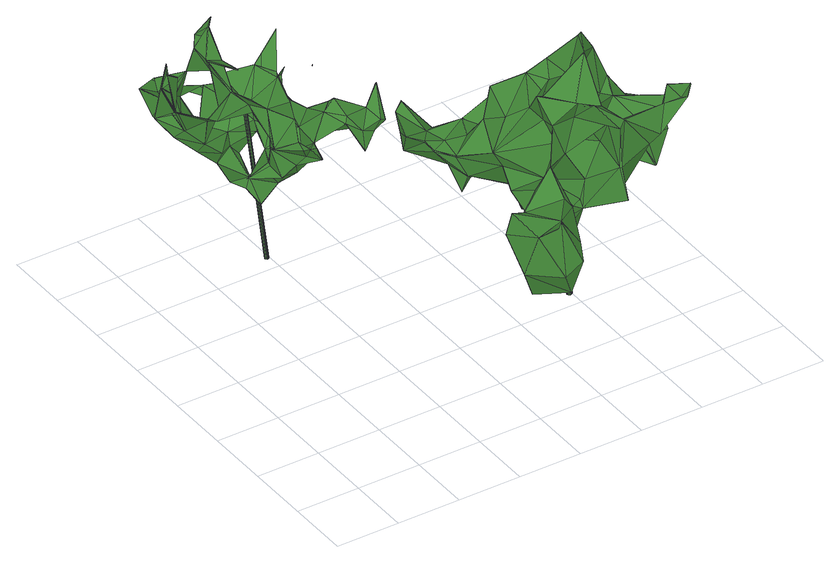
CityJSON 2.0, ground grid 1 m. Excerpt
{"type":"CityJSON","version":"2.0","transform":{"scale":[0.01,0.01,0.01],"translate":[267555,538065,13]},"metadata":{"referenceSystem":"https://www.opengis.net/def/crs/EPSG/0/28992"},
"CityObjects":{
"tree1":{"type":"SolitaryVegetationObject","attributes":{"gtid":697,"crown_width_m":2.55,"crown_median_z":15.84,"crown_r50_m":0.152,"crown_porosity":0.927,"trunk_H_m":2.45,"trunk_DBH_m":0.0526,"trunk_radius_m":0.0263,"trunk_base_height_m":13.39,"original_gtid":"699"},"geometry":[{"type":"Solid","lod":"3","boundaries":[[[[0,1,2]],[[3,4,5]],[[6,5,4]],[[7,8,9]],[[10,11,12]],[[5,13,3]],[[14,15,2]],[[16,17,18]],[[19,17,16]],[[20,21,14]],[[12,22,23]],[[12,24,22]],[[25,26,27]],[[28,29,30]],[[29,31,30]],[[3,32,33]],[[34,35,36]],[[36,37,34]],[[38,39,40]],[[41,42,43]],[[34,44,45]],[[40,44,34]],[[46,47,48]],[[49,50,51]],[[50,52,53]],[[22,54,55]],[[56,57,58]],[[59,60,61]],[[62,63,28]],[[29,28,64]],[[65,66,2]],[[67,68,69]],[[14,70,20]],[[71,72,73]],[[74,75,76]],[[77,76,75]],[[77,75,74]],[[78,79,80]],[[81,0,66]],[[82,67,83]],[[84,85,86]],[[87,88,33]],[[77,89,76]],[[90,91,92]],[[93,94,95]],[[11,95,94]],[[80,79,96]],[[97,98,42]],[[99,42,98]],[[12,100,101]],[[14,2,1]],[[102,33,88]],[[103,94,93]],[[11,94,103]],[[78,80,104]],[[105,96,79]],[[69,83,67]],[[80,96,106]],[[107,18,17]],[[108,96,105]],[[109,110,111]],[[98,112,113]],[[114,101,95]],[[51,115,116]],[[11,117,12]],[[71,87,25]],[[109,111,118]],[[27,59,46]],[[18,39,119]],[[18,119,120]],[[48,121,19]],[[30,56,62]],[[30,62,28]],[[122,123,54]],[[122,54,83]],[[34,45,124]],[[98,124,45]],[[81,84,125]],[[86,125,84]],[[122,83,69]],[[104,126,78]],[[65,85,127]],[[114,12,101]],[[120,128,129]],[[130,131,132]],[[60,133,61]],[[21,86,85]],[[74,134,110]],[[135,48,136]],[[87,52,137]],[[87,137,10]],[[138,1,125]],[[13,97,139]],[[52,140,141]],[[80,106,104]],[[40,34,38]],[[33,102,3]],[[142,143,90]],[[126,143,142]],[[71,73,144]],[[112,99,113]],[[5,103,13]],[[105,79,145]],[[146,147,24]],[[146,24,0]],[[123,148,44]],[[120,16,18]],[[149,16,120]],[[150,16,149]],[[19,16,150]],[[134,76,67]],[[122,69,97]],[[57,144,58]],[[92,27,142]],[[92,142,90]],[[132,151,130]],[[97,151,132]],[[76,68,7]],[[90,143,106]],[[126,106,143]],[[152,44,153]],[[44,154,55]],[[52,148,137]],[[130,155,131]],[[156,157,158]],[[156,158,93]],[[136,150,159]],[[147,67,82]],[[147,82,24]],[[160,161,162]],[[0,15,1]],[[13,6,4]],[[89,118,163]],[[164,147,146]],[[31,57,30]],[[132,35,34]],[[124,132,34]],[[134,160,165]],[[162,165,160]],[[34,37,38]],[[133,159,166]],[[149,166,159]],[[0,2,146]],[[111,161,163]],[[77,109,89]],[[154,107,55]],[[52,141,153]],[[131,155,167]],[[46,135,73]],[[164,155,147]],[[102,88,168]],[[164,129,119]],[[70,14,1]],[[70,1,20]],[[20,1,21]],[[162,161,165]],[[169,170,171]],[[99,98,113]],[[36,132,37]],[[130,68,161]],[[52,87,71]],[[9,84,172]],[[78,170,145]],[[78,145,79]],[[127,173,101]],[[160,147,155]],[[13,103,6]],[[1,138,21]],[[86,21,138]],[[37,132,38]],[[174,175,176]],[[174,177,175]],[[140,52,50]],[[73,178,144]],[[59,179,153]],[[2,15,65]],[[59,47,46]],[[97,13,122]],[[10,137,122]],[[157,8,180]],[[59,61,121]],[[161,110,134]],[[111,110,161]],[[165,161,134]],[[10,181,87]],[[24,182,100]],[[124,97,132]],[[168,183,11]],[[168,11,4]],[[163,118,111]],[[36,35,132]],[[48,135,46]],[[76,180,8]],[[125,1,15]],[[177,176,175]],[[62,56,184]],[[108,185,96]],[[12,186,10]],[[101,100,127]],[[18,154,40]],[[178,53,52]],[[64,186,114]],[[13,139,3]],[[30,57,56]],[[32,139,97]],[[114,186,12]],[[187,188,156]],[[11,122,4]],[[157,103,5]],[[180,103,157]],[[180,7,103]],[[161,76,163]],[[89,163,76]],[[74,76,134]],[[148,123,137]],[[65,15,0]],[[144,178,71]],[[52,71,178]],[[64,168,88]],[[64,88,29]],[[105,170,108]],[[176,177,174]],[[29,88,31]],[[18,107,154]],[[157,156,188]],[[124,98,97]],[[25,87,32]],[[25,32,41]],[[112,98,99]],[[95,101,173]],[[95,173,93]],[[117,11,103]],[[97,42,32]],[[59,121,47]],[[9,8,187]],[[55,164,146]],[[146,22,55]],[[168,4,3]],[[168,3,102]],[[116,49,51]],[[87,189,88]],[[31,88,189]],[[83,54,22]],[[48,47,121]],[[87,33,32]],[[60,141,140]],[[78,190,171]],[[191,171,190]],[[90,106,185]],[[142,190,126]],[[27,92,59]],[[157,192,8]],[[4,122,13]],[[38,167,39]],[[170,169,193]],[[170,193,108]],[[62,184,63]],[[184,56,58]],[[191,179,171]],[[169,171,179]],[[92,169,179]],[[92,179,59]],[[27,26,190]],[[106,126,104]],[[71,25,27]],[[182,194,100]],[[117,194,182]],[[122,137,123]],[[11,10,122]],[[167,119,39]],[[76,161,68]],[[64,28,63]],[[32,3,139]],[[115,51,53]],[[26,191,190]],[[45,44,152]],[[193,91,185]],[[193,185,108]],[[107,17,19]],[[126,190,78]],[[129,133,166]],[[107,133,129]],[[71,27,72]],[[64,181,186]],[[186,181,10]],[[127,100,194]],[[76,7,180]],[[76,8,67]],[[67,160,134]],[[55,129,164]],[[119,129,128]],[[89,109,118]],[[119,128,120]],[[74,109,77]],[[74,110,109]],[[41,26,25]],[[81,66,65]],[[58,144,178]],[[73,195,178]],[[178,195,115]],[[116,115,195]],[[120,129,166]],[[61,107,19]],[[8,192,187]],[[39,18,40]],[[59,153,141]],[[59,141,60]],[[22,82,83]],[[69,68,130]],[[8,7,68]],[[8,68,67]],[[181,189,87]],[[64,183,168]],[[114,183,64]],[[95,183,114]],[[11,183,95]],[[145,170,105]],[[40,154,44]],[[188,187,192]],[[90,185,91]],[[171,170,78]],[[140,133,60]],[[120,166,149]],[[153,44,148]],[[153,148,52]],[[64,63,181]],[[63,178,31]],[[178,63,184]],[[117,172,194]],[[57,31,178]],[[57,178,144]],[[184,58,178]],[[7,9,172]],[[7,172,103]],[[103,172,117]],[[146,23,22]],[[22,24,82]],[[55,107,129]],[[127,187,173]],[[84,9,187]],[[187,127,85]],[[85,84,187]],[[50,133,140]],[[73,72,46]],[[93,173,187]],[[93,187,156]],[[157,5,158]],[[21,15,14]],[[45,41,43]],[[45,43,98]],[[172,84,81]],[[172,81,194]],[[127,194,81]],[[81,85,0]],[[85,65,0]],[[81,65,127]],[[132,131,167]],[[132,167,38]],[[12,182,24]],[[12,117,182]],[[167,155,119]],[[119,155,164]],[[86,138,125]],[[46,72,27]],[[135,159,116]],[[149,159,150]],[[19,121,61]],[[107,61,133]],[[85,81,125]],[[125,21,85]],[[125,15,21]],[[92,91,193]],[[92,193,169]],[[135,116,195]],[[135,195,73]],[[63,189,181]],[[31,189,63]],[[161,155,130]],[[12,196,100]],[[23,196,12]],[[23,146,196]],[[44,55,54]],[[44,54,123]],[[32,42,41]],[[130,151,69]],[[97,69,151]],[[160,155,161]],[[45,26,41]],[[153,26,152]],[[45,152,26]],[[153,179,26]],[[191,26,179]],[[67,147,160]],[[188,192,157]],[[99,43,42]],[[98,43,99]],[[24,100,66]],[[100,196,66]],[[0,24,66]],[[146,66,196]],[[2,66,146]],[[6,158,5]],[[103,93,158]],[[103,158,6]],[[142,27,197]],[[50,53,51]],[[142,197,190]],[[27,190,197]],[[115,53,178]],[[106,96,185]],[[48,19,136]],[[150,136,19]],[[116,159,49]],[[49,159,50]],[[133,50,159]],[[136,159,135]],[[198,199,200]],[[198,200,201]],[[201,200,202]],[[201,202,203]],[[200,199,204]],[[200,204,202]],[[204,199,205]],[[204,205,202]],[[202,205,206]],[[202,206,203]],[[206,205,207]],[[206,207,203]],[[205,199,208]],[[205,208,207]],[[207,208,209]],[[207,209,203]],[[208,199,210]],[[208,210,209]],[[209,210,211]],[[209,211,203]],[[211,210,212]],[[211,212,203]],[[210,199,213]],[[210,213,212]],[[213,199,214]],[[213,214,212]],[[212,214,215]],[[212,215,203]],[[214,199,216]],[[214,216,215]],[[216,199,217]],[[216,217,215]],[[215,217,218]],[[215,218,203]],[[217,199,219]],[[217,219,218]],[[218,219,220]],[[218,220,203]],[[219,199,221]],[[219,221,220]],[[221,199,222]],[[221,222,220]],[[220,222,223]],[[220,223,203]],[[222,199,224]],[[222,224,223]],[[223,224,225]],[[223,225,203]],[[224,199,226]],[[224,226,225]],[[226,199,227]],[[226,227,225]],[[225,227,228]],[[225,228,203]],[[227,199,229]],[[227,229,228]],[[228,229,230]],[[228,230,203]],[[229,199,231]],[[229,231,230]],[[231,199,232]],[[231,232,230]],[[230,232,233]],[[230,233,203]],[[232,199,234]],[[232,234,233]],[[233,234,235]],[[233,235,203]],[[234,199,236]],[[234,236,235]],[[236,199,198]],[[236,198,235]],[[235,198,201]],[[235,201,203]]]]}]},
"tree2":{"type":"SolitaryVegetationObject","attributes":{"gtid":696,"crown_width_m":3.62,"crown_median_z":15.82,"crown_r50_m":0.185,"crown_porosity":0.92,"trunk_H_m":2.42,"trunk_DBH_m":0.0764,"trunk_radius_m":0.0382,"trunk_base_height_m":13.4,"original_gtid":"698"},"geometry":[{"type":"Solid","lod":"3","boundaries":[[[[237,238,239]],[[240,241,242]],[[243,244,245]],[[246,247,248]],[[246,248,249]],[[250,251,252]],[[253,252,251]],[[254,255,256]],[[257,258,259]],[[260,261,246]],[[262,246,261]],[[239,263,237]],[[264,265,237]],[[263,266,237]],[[256,267,254]],[[256,268,267]],[[269,270,271]],[[272,273,274]],[[272,274,275]],[[276,277,278]],[[276,278,269]],[[279,280,281]],[[282,283,284]],[[285,286,253]],[[287,288,259]],[[289,290,291]],[[287,259,258]],[[281,292,263]],[[266,263,292]],[[293,294,295]],[[296,297,298]],[[299,300,301]],[[299,301,302]],[[249,303,304]],[[305,306,307]],[[308,309,310]],[[273,311,312]],[[251,311,273]],[[313,261,314]],[[268,314,261]],[[287,315,288]],[[316,317,318]],[[319,266,292]],[[270,320,321]],[[322,283,323]],[[322,323,324]],[[280,292,281]],[[305,307,325]],[[326,318,327]],[[237,328,264]],[[238,329,239]],[[238,320,329]],[[330,331,332]],[[333,308,334]],[[335,277,336]],[[308,310,337]],[[337,310,334]],[[338,305,325]],[[339,338,325]],[[303,340,304]],[[291,341,342]],[[262,258,257]],[[343,344,280]],[[337,334,308]],[[345,296,346]],[[312,283,275]],[[287,313,347]],[[313,287,258]],[[348,349,350]],[[308,333,309]],[[332,331,351]],[[339,352,353]],[[258,261,313]],[[252,333,354]],[[317,327,318]],[[263,239,355]],[[356,357,247]],[[278,329,269]],[[358,272,275]],[[356,246,262]],[[247,246,356]],[[359,360,345]],[[252,361,333]],[[315,256,362]],[[249,304,260]],[[351,331,363]],[[363,331,364]],[[364,331,330]],[[242,365,300]],[[300,366,289]],[[237,266,328]],[[316,367,317]],[[368,237,265]],[[368,238,237]],[[344,369,292]],[[344,370,369]],[[344,371,370]],[[372,373,374]],[[285,253,251]],[[248,375,249]],[[324,323,376]],[[358,285,272]],[[377,378,243]],[[262,261,258]],[[376,323,379]],[[339,353,338]],[[380,381,382]],[[383,365,241]],[[343,371,344]],[[384,385,322]],[[384,322,324]],[[250,252,354]],[[364,372,362]],[[386,387,388]],[[386,388,254]],[[333,389,354]],[[319,292,369]],[[390,339,325]],[[257,391,392]],[[259,288,391]],[[342,393,252]],[[361,252,393]],[[343,279,277]],[[394,332,295]],[[290,289,366]],[[290,366,345]],[[283,395,284]],[[314,396,347]],[[268,261,260]],[[364,397,398]],[[362,397,364]],[[251,272,285]],[[399,400,401]],[[282,401,400]],[[401,249,375]],[[402,403,400]],[[260,404,405]],[[239,329,355]],[[405,267,268]],[[283,312,395]],[[401,282,284]],[[401,284,303]],[[320,270,269]],[[286,406,316]],[[363,398,351]],[[347,313,314]],[[351,295,332]],[[293,295,351]],[[402,390,403]],[[307,403,390]],[[407,408,409]],[[356,262,392]],[[410,367,406]],[[244,367,410]],[[317,367,244]],[[411,389,405]],[[411,412,389]],[[319,369,370]],[[359,386,413]],[[359,413,310]],[[248,247,414]],[[248,414,402]],[[256,396,268]],[[408,415,409]],[[254,294,362]],[[368,302,321]],[[302,368,370]],[[304,404,260]],[[278,277,279]],[[296,383,297]],[[241,297,383]],[[326,327,416]],[[279,343,280]],[[292,280,344]],[[286,417,418]],[[330,348,364]],[[346,364,348]],[[409,371,381]],[[409,381,380]],[[338,381,371]],[[263,355,279]],[[346,359,345]],[[305,419,306]],[[263,279,281]],[[274,420,275]],[[291,421,289]],[[342,421,291]],[[286,421,342]],[[253,286,342]],[[326,422,318]],[[423,386,254]],[[268,396,314]],[[249,401,303]],[[361,393,342]],[[406,367,316]],[[253,342,252]],[[342,341,361]],[[250,354,412]],[[240,297,241]],[[412,354,389]],[[320,269,329]],[[245,424,377]],[[245,377,243]],[[377,424,385]],[[379,323,282]],[[282,323,283]],[[277,276,419]],[[425,327,317]],[[353,426,380]],[[254,388,350]],[[362,256,255]],[[400,427,402]],[[428,427,400]],[[364,398,363]],[[257,392,262]],[[429,254,267]],[[423,254,429]],[[316,430,286]],[[319,328,266]],[[241,365,242]],[[422,431,430]],[[279,355,329]],[[305,336,419]],[[432,242,300]],[[283,410,358]],[[300,289,270]],[[430,417,286]],[[383,300,365]],[[260,246,249]],[[422,430,318]],[[316,318,430]],[[425,379,327]],[[416,327,379]],[[425,433,379]],[[376,379,433]],[[400,416,379]],[[380,382,353]],[[400,379,282]],[[260,405,268]],[[247,352,414]],[[250,311,251]],[[303,284,340]],[[411,340,284]],[[411,284,395]],[[380,298,297]],[[309,341,310]],[[403,306,431]],[[240,300,299]],[[432,300,240]],[[304,340,404]],[[391,288,434]],[[356,391,434]],[[392,391,356]],[[362,372,374]],[[293,351,398]],[[291,290,341]],[[346,298,372]],[[364,346,372]],[[296,298,346]],[[388,387,350]],[[399,401,375]],[[426,298,380]],[[372,298,426]],[[259,391,257]],[[368,265,328]],[[335,338,371]],[[343,335,371]],[[302,301,321]],[[394,349,348]],[[334,429,267]],[[244,410,245]],[[247,353,352]],[[287,347,315]],[[269,271,417]],[[418,417,271]],[[425,243,378]],[[425,378,435]],[[283,245,410]],[[334,267,436]],[[334,436,333]],[[240,242,432]],[[409,297,240]],[[270,321,301]],[[386,423,413]],[[334,413,423]],[[310,413,334]],[[353,357,426]],[[428,399,427]],[[402,427,248]],[[375,248,427]],[[405,404,411]],[[411,404,340]],[[338,335,336]],[[437,407,409]],[[273,312,420]],[[315,362,434]],[[315,434,288]],[[362,374,434]],[[356,434,357]],[[434,373,357]],[[400,422,416]],[[416,422,326]],[[400,403,422]],[[422,403,431]],[[300,270,301]],[[423,429,334]],[[405,436,267]],[[389,436,405]],[[389,333,436]],[[385,435,377]],[[377,435,378]],[[384,435,385]],[[245,322,424]],[[283,322,245]],[[424,322,385]],[[437,299,407]],[[305,338,336]],[[418,421,286]],[[265,264,328]],[[412,311,250]],[[312,311,412]],[[309,361,341]],[[307,306,403]],[[359,387,386]],[[346,387,359]],[[348,387,346]],[[387,348,350]],[[247,357,353]],[[426,357,373]],[[277,419,336]],[[296,366,383]],[[300,383,366]],[[345,366,296]],[[240,299,437]],[[254,362,255]],[[256,347,396]],[[400,438,428]],[[414,390,402]],[[390,352,339]],[[414,352,390]],[[350,349,254]],[[399,375,427]],[[341,290,360]],[[341,360,310]],[[307,390,325]],[[302,408,299]],[[407,299,408]],[[343,277,335]],[[430,419,276]],[[306,419,430]],[[293,397,362]],[[398,397,293]],[[285,439,286]],[[406,286,439]],[[406,439,285]],[[412,411,312]],[[395,312,411]],[[338,382,381]],[[353,382,338]],[[418,289,421]],[[321,320,368]],[[238,368,320]],[[279,329,278]],[[315,347,256]],[[394,294,349]],[[254,349,294]],[[295,294,394]],[[359,310,360]],[[290,345,360]],[[293,362,294]],[[330,440,348]],[[394,348,440]],[[332,440,330]],[[394,440,332]],[[240,437,409]],[[371,415,370]],[[409,415,371]],[[370,415,302]],[[408,302,415]],[[380,297,409]],[[333,361,309]],[[428,441,399]],[[368,328,370]],[[275,420,312]],[[430,276,417]],[[269,417,276]],[[428,438,441]],[[400,441,438]],[[399,441,400]],[[285,358,406]],[[410,406,358]],[[319,370,328]],[[274,273,420]],[[283,358,275]],[[425,442,243]],[[317,442,425]],[[243,442,244]],[[317,244,442]],[[431,306,430]],[[273,272,251]],[[426,373,372]],[[434,374,373]],[[435,384,443]],[[376,443,324]],[[433,443,376]],[[324,443,384]],[[433,425,443]],[[425,435,443]],[[270,289,271]],[[418,271,289]],[[444,445,446]],[[444,446,447]],[[447,446,448]],[[447,448,449]],[[446,445,450]],[[446,450,448]],[[448,450,451]],[[448,451,449]],[[450,445,452]],[[450,452,451]],[[451,452,453]],[[451,453,449]],[[452,445,454]],[[452,454,453]],[[453,454,455]],[[453,455,449]],[[454,445,456]],[[454,456,455]],[[455,456,457]],[[455,457,449]],[[456,445,458]],[[456,458,457]],[[457,458,459]],[[457,459,449]],[[458,445,460]],[[458,460,459]],[[459,460,461]],[[459,461,449]],[[460,445,462]],[[460,462,461]],[[461,462,463]],[[461,463,449]],[[462,445,464]],[[462,464,463]],[[463,464,465]],[[463,465,449]],[[464,445,466]],[[464,466,465]],[[465,466,467]],[[465,467,449]],[[466,445,468]],[[466,468,467]],[[467,468,469]],[[467,469,449]],[[468,445,470]],[[468,470,469]],[[469,470,471]],[[469,471,449]],[[470,445,472]],[[470,472,471]],[[471,472,473]],[[471,473,449]],[[472,445,474]],[[472,474,473]],[[473,474,475]],[[473,475,449]],[[474,445,476]],[[474,476,475]],[[475,476,477]],[[475,477,449]],[[476,445,478]],[[476,478,477]],[[477,478,479]],[[477,479,449]],[[478,445,480]],[[478,480,479]],[[479,480,481]],[[479,481,449]],[[480,445,482]],[[480,482,481]],[[481,482,483]],[[481,483,449]],[[482,445,484]],[[482,484,483]],[[483,484,485]],[[483,485,449]],[[484,445,486]],[[484,486,485]],[[485,486,487]],[[485,487,449]],[[486,445,488]],[[486,488,487]],[[487,488,489]],[[487,489,449]],[[488,445,490]],[[488,490,489]],[[490,445,491]],[[490,491,489]],[[489,491,492]],[[489,492,449]],[[491,445,444]],[[491,444,492]],[[492,444,447]],[[492,447,449]]]]}]}
},
"vertices":[
[60,546,326],[60,566,377],[59,545,326],[198,627,239],[174,651,264],[135,676,263],[135,675,262],[136,633,313],[135,634,313],[103,613,297],[164,574,235],[134,601,243],[111,551,248],[174,651,265],[52,530,396],[59,566,376],[183,427,297],[183,428,297],[189,445,323],[201,424,280],[52,531,397],[58,566,377],[132,547,298],[109,540,296],[109,541,296],[251,534,247],[262,525,266],[255,486,250],[162,566,156],[163,566,156],[174,542,155],[180,543,172],[218,583,258],[210,596,221],[218,535,338],[243,573,377],[243,573,378],[218,535,339],[212,523,338],[174,490,320],[214,495,313],[259,547,260],[243,578,271],[250,572,273],[213,524,295],[233,541,288],[221,459,230],[224,428,252],[223,427,252],[169,476,234],[168,479,238],[145,497,209],[186,515,233],[147,497,209],[167,549,303],[169,520,298],[180,516,140],[181,516,141],[180,515,141],[226,453,264],[196,452,240],[206,442,256],[173,542,155],[178,543,172],[139,563,198],[58,546,326],[59,546,325],[143,585,340],[144,585,340],[150,579,307],[53,531,396],[232,503,230],[229,488,233],[208,467,213],[151,605,398],[148,616,378],[135,615,364],[145,628,375],[323,470,276],[345,477,305],[344,454,256],[74,603,326],[132,547,299],[149,579,307],[75,604,326],[73,604,326],[70,586,379],[206,565,226],[182,574,193],[146,628,375],[290,423,243],[290,422,244],[278,452,276],[87,646,249],[104,600,270],[94,595,258],[344,453,257],[199,597,296],[258,583,289],[268,603,276],[85,563,274],[77,577,258],[165,608,214],[126,636,273],[329,462,258],[344,476,305],[324,452,247],[166,470,285],[333,448,265],[158,608,411],[152,604,398],[153,605,398],[268,590,294],[267,590,294],[107,563,230],[173,484,213],[173,453,226],[104,600,272],[159,608,411],[173,490,320],[143,426,302],[216,431,272],[183,590,268],[198,569,290],[219,571,302],[70,585,378],[312,461,255],[61,601,282],[164,454,294],[165,470,285],[154,579,335],[161,533,317],[201,563,341],[162,465,272],[137,588,359],[196,451,239],[206,441,256],[201,565,246],[70,585,379],[198,627,241],[170,479,238],[228,488,234],[300,456,259],[303,448,257],[196,495,184],[343,477,305],[110,518,307],[139,528,339],[211,541,247],[143,425,301],[188,421,284],[182,565,311],[232,540,288],[233,501,260],[213,495,312],[141,528,339],[74,660,292],[111,678,285],[107,664,272],[162,464,272],[139,586,356],[160,583,352],[150,527,372],[150,616,378],[163,521,313],[150,528,373],[161,464,276],[170,524,316],[157,609,216],[284,458,284],[323,469,276],[281,487,298],[103,612,297],[68,598,272],[237,474,379],[236,473,379],[237,473,380],[237,473,378],[195,495,184],[264,486,282],[136,634,313],[165,570,213],[86,564,274],[134,601,242],[180,516,141],[324,451,248],[138,548,224],[95,626,284],[76,660,292],[182,573,193],[278,496,288],[278,496,289],[107,663,272],[303,447,258],[85,593,283],[189,467,215],[108,540,296],[265,486,281],[199,525,39],[196,525,39],[199,526,39],[176,545,284],[176,546,284],[174,545,284],[198,526,39],[198,527,39],[176,547,284],[175,547,284],[197,527,39],[175,548,284],[196,528,39],[174,548,284],[173,548,284],[195,527,39],[194,527,39],[172,547,284],[194,526,39],[193,526,39],[171,546,284],[193,525,39],[171,545,284],[193,524,39],[194,524,39],[171,544,284],[194,523,39],[172,543,284],[195,523,39],[195,522,39],[173,543,284],[196,522,39],[174,543,284],[197,522,39],[197,523,39],[175,543,284],[198,523,39],[176,544,284],[199,524,39],
[334,55,298],[330,116,304],[319,115,274],[495,185,257],[525,192,305],[468,223,316],[323,371,285],[345,358,277],[368,387,268],[559,295,265],[543,245,215],[524,275,258],[536,321,254],[470,327,347],[437,333,349],[482,312,366],[425,277,334],[579,242,331],[606,233,282],[624,253,289],[639,228,212],[669,244,239],[640,226,213],[597,312,273],[614,285,270],[601,238,249],[320,70,232],[353,36,316],[355,37,316],[362,30,234],[583,265,352],[611,300,292],[400,164,288],[417,152,327],[418,153,326],[418,318,310],[465,333,337],[435,305,302],[440,358,266],[387,205,267],[389,154,256],[373,150,272],[354,128,242],[388,110,188],[343,85,181],[441,358,264],[425,385,268],[485,377,300],[416,318,310],[388,252,303],[670,242,240],[621,197,224],[433,171,379],[474,170,401],[436,216,401],[382,47,192],[632,186,345],[630,186,346],[633,187,361],[525,141,356],[519,133,298],[521,132,298],[430,186,282],[451,167,327],[418,152,325],[425,110,282],[544,374,259],[570,365,268],[426,229,207],[424,235,205],[425,235,204],[537,266,435],[510,249,390],[518,222,440],[465,334,338],[482,368,311],[665,255,276],[646,262,292],[621,221,258],[369,316,266],[351,342,266],[382,305,234],[400,44,239],[360,130,286],[412,110,300],[394,413,248],[409,399,240],[396,440,206],[428,230,206],[376,311,207],[377,347,232],[378,67,301],[359,131,285],[628,129,377],[629,130,377],[653,160,372],[509,302,386],[559,262,409],[458,159,240],[428,214,257],[534,253,449],[462,167,235],[457,218,245],[554,381,280],[449,220,393],[449,253,355],[389,143,232],[406,97,214],[492,158,398],[537,149,361],[664,247,273],[608,158,356],[612,171,339],[584,170,319],[653,159,370],[507,235,199],[504,192,222],[483,312,365],[328,115,259],[571,224,249],[543,195,242],[405,343,273],[515,174,379],[479,185,384],[496,276,370],[612,193,302],[630,149,361],[593,144,319],[490,199,362],[476,183,370],[352,343,267],[379,67,302],[404,56,236],[415,74,248],[443,125,233],[582,155,300],[551,191,260],[562,205,284],[507,312,270],[396,439,205],[344,429,284],[342,414,260],[400,376,226],[528,126,243],[467,148,240],[475,167,240],[525,173,346],[369,439,234],[359,437,293],[524,205,354],[540,175,342],[555,229,313],[526,293,328],[467,262,209],[620,198,223],[618,212,224],[484,277,357],[632,187,362],[485,378,302],[638,261,293],[612,170,338],[624,161,349],[480,310,279],[442,325,245],[498,343,288],[467,264,210],[431,261,226],[563,366,276],[562,302,309],[370,316,267],[459,159,241],[424,114,264],[467,147,241],[376,355,268],[533,361,301],[493,323,308],[512,240,384],[504,250,211],[428,111,256],[410,342,198],[430,188,282],[444,180,341],[426,214,257],[495,345,297],[443,209,363],[384,305,234],[563,250,337],[359,435,293],[339,401,238],[545,161,242],[487,276,275],[486,276,276],[583,263,352],[402,249,277],[431,261,228],[453,216,306],[363,431,223],[610,207,248],[361,431,241],[538,276,371],[475,167,242],[418,262,281],[412,268,285],[630,149,363],[436,303,302],[345,358,275],[362,431,224],[500,225,40],[496,225,40],[500,226,40],[479,231,282],[479,232,282],[475,231,282],[499,227,40],[478,233,282],[499,228,40],[478,234,282],[498,228,40],[477,235,282],[497,229,40],[476,235,282],[496,229,40],[475,235,281],[495,229,40],[474,235,281],[494,228,40],[473,235,281],[493,228,40],[472,234,281],[493,227,40],[472,233,281],[492,226,40],[471,233,281],[492,225,40],[471,232,281],[492,224,40],[471,231,281],[493,223,40],[472,230,281],[493,222,40],[472,229,281],[494,222,40],[473,228,281],[495,221,40],[474,228,282],[496,221,40],[475,228,282],[497,221,40],[476,228,282],[498,222,40],[477,228,282],[499,222,40],[478,229,282],[499,223,40],[500,224,40],[479,230,282]
]}
